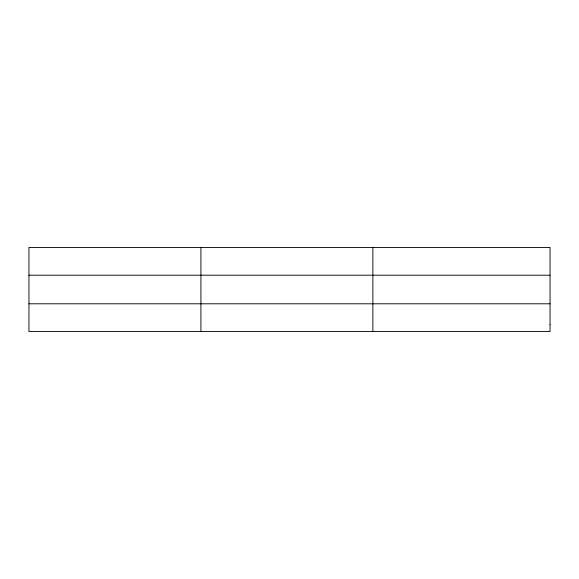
<?xml version="1.0" encoding="UTF-8"?>
<svg xmlns="http://www.w3.org/2000/svg" width="579" height="579" viewBox="0 0 579 579"><rect width="100%" height="100%" fill="white"/><g stroke="black" fill="none" stroke-linecap="round" stroke-linejoin="round"><path stroke-width="0.87" d="M200.913 247.45L200.913 331.55M372.876 247.45L372.876 331.55M28.95 275.206L550.05 275.206M28.95 303.794L550.05 303.794M550.05 324.609L550.05 331.55L28.95 331.55L28.95 247.45L550.05 247.45L550.05 324.609"/></g></svg>
